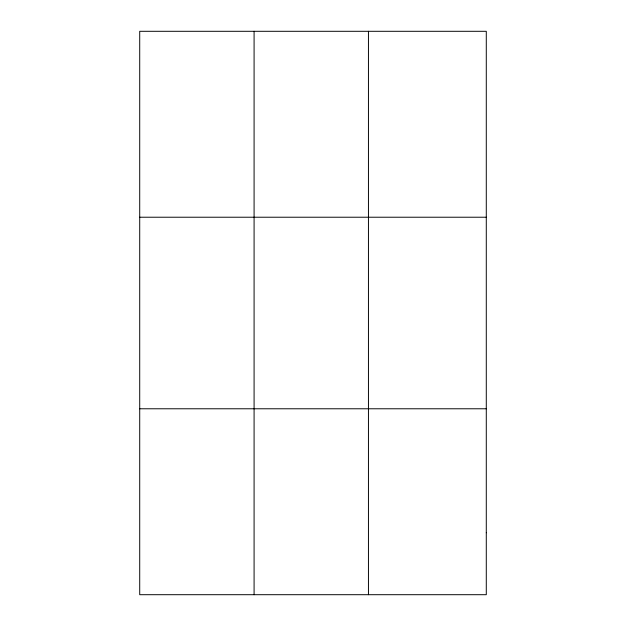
<?xml version="1.0" encoding="UTF-8"?>
<svg xmlns="http://www.w3.org/2000/svg" width="626" height="626" viewBox="0 0 626 626"><rect width="100%" height="100%" fill="white"/><g stroke="black" fill="none" stroke-linecap="round" stroke-linejoin="round"><path stroke-width="0.94" d="M254.086 31.3L254.086 594.7M368.448 31.3L368.448 594.7M139.715 217.222L486.285 217.222M139.715 408.778L486.285 408.778M486.285 532.726L486.285 594.7L139.715 594.7L139.715 31.3L486.285 31.3L486.285 532.726"/></g></svg>
